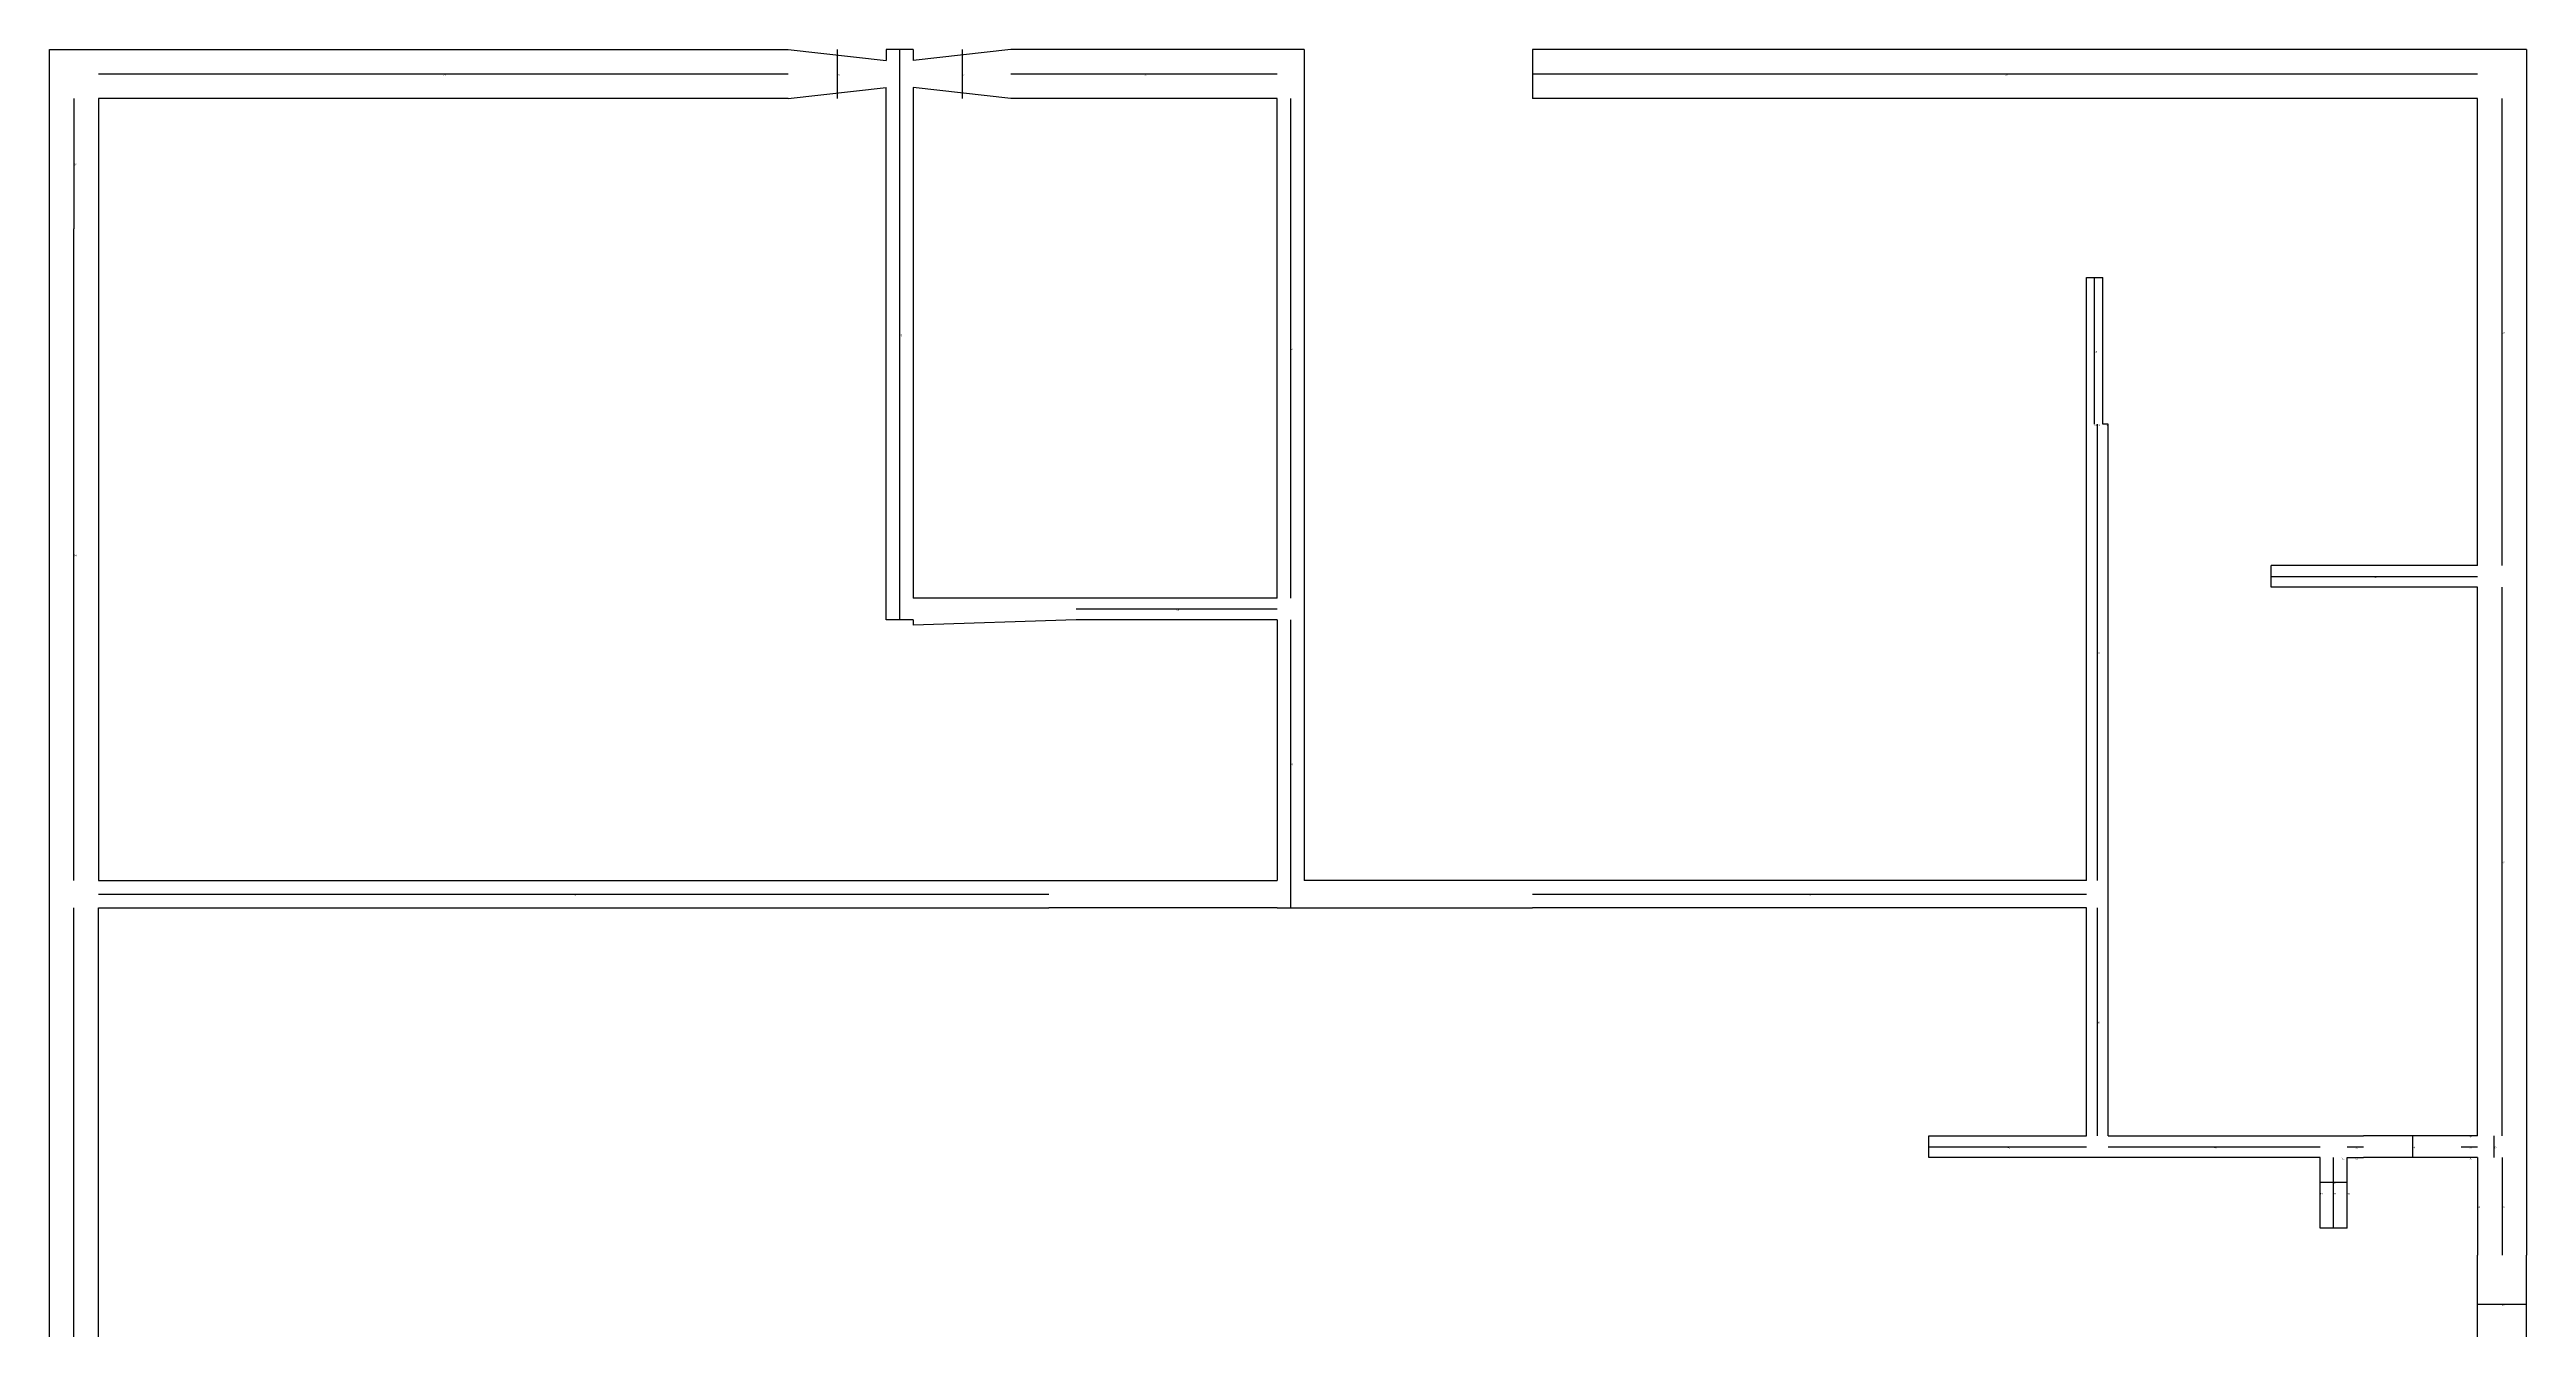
# Model space of a CAD drawing. Header units: metres. Extents: x 328 to 784, y 390 to 981.
# Drawn here: x 328 to 784, y 745.4 to 981 of the extents above; entities that cross this region are included whole.
import ezdxf

# ---------------------------------------------------------------- set-up
doc = ezdxf.new("R2010")
doc.units = ezdxf.units.M

msp = doc.modelspace()

# ---------------------------------------------------------------- linework, layer by layer
at = {"layer": 'centrelines'}
for p, q in [((473, 981), (473, 972)), ((484.5, 981), (484.5, 876)), ((496, 981), (496, 972)), ((337, 976.5), (464, 976.5)), ((505, 976.5), (554, 976.5)), ((601, 976.5), (775, 976.5)), ((332.5, 972), (332.5, 948)), ((556.5, 880), (556.5, 972)), ((779.5, 886), (779.5, 972)), ((332.5, 828), (332.5, 948)), ((704.5, 912), (704.5, 939)), ((704.5, 912), (704.5, 912)), ((705, 828), (705, 912)), ((705, 912), (705, 912)), ((706.5, 912), (706.5, 912)), ((737, 884), (775, 884)), ((779.5, 781), (779.5, 882)), ((517, 878), (554, 878)), ((556.5, 823), (556.5, 876)), ((337, 825.5), (512, 825.5)), ((601, 825.5), (703, 825.5)), ((332.5, 546), (332.5, 823)), ((705, 781), (705, 823)), ((763, 781), (763, 777)), ((773.5, 781), (773.5, 781)), ((778, 781), (778, 777)), ((674, 779), (703, 779)), ((707, 779), (746, 779)), ((748.5, 764), (748.5, 777)), ((750, 777), (750, 777)), ((751, 779), (754, 779)), ((752.5, 777), (752.5, 777)), ((772, 779), (775, 779)), ((773.5, 777), (773.5, 777)), ((779.5, 777), (779.5, 759)), ((746, 772.5), (751, 772.5)), ((746, 770.5), (746, 770.5)), ((751, 770.5), (751, 770.5)), ((775, 768), (775, 768)), ((775, 750), (784, 750))]:
    msp.add_line(p, q, dxfattribs=at)
at = {"layer": 'wall'}
for p, q in [((328, 537), (328, 981)), ((328, 981), (464, 981)), ((464, 981), (482, 979)), ((487, 981), (482, 981)), ((482, 981), (482, 979)), ((505, 981), (487, 979)), ((487, 981), (487, 979)), ((559, 981), (505, 981)), ((559, 981), (559, 828)), ((784, 981), (601, 981)), ((601, 981), (601, 972)), ((784, 981), (784, 759)), ((464, 972), (337, 972)), ((337, 972), (337, 948)), ((464, 972), (482, 974)), ((482, 876), (482, 974)), ((505, 972), (487, 974)), ((487, 974), (487, 880)), ((554, 972), (505, 972)), ((554, 880), (554, 972)), ((775, 972), (601, 972)), ((775, 886), (775, 972)), ((337, 948), (337, 828)), ((703, 912), (703, 939)), ((703, 939), (706, 939)), ((706, 912), (706, 939)), ((703, 828), (703, 912)), ((707, 912), (706, 912)), ((707, 781), (707, 912)), ((737, 882), (737, 886)), ((775, 886), (737, 886)), ((775, 882), (737, 882)), ((775, 781), (775, 882)), ((487, 876), (482, 876)), ((517, 880), (487, 880)), ((517, 876), (487, 875)), ((487, 876), (487, 875)), ((554, 880), (517, 880)), ((554, 876), (517, 876)), ((554, 876), (554, 828)), ((337, 828), (512, 828)), ((512, 828), (554, 828)), ((601, 828), (559, 828)), ((703, 828), (601, 828)), ((337, 546), (337, 823)), ((337, 823), (512, 823)), ((554, 823), (512, 823)), ((554, 823), (559, 823)), ((559, 823), (601, 823)), ((703, 823), (601, 823)), ((703, 781), (703, 823)), ((674, 777), (674, 781)), ((674, 781), (703, 781)), ((707, 781), (754, 781)), ((772, 781), (754, 781)), ((775, 781), (772, 781)), ((746, 777), (674, 777)), ((746, 764), (746, 777)), ((751, 764), (751, 777)), ((751, 777), (754, 777)), ((772, 777), (754, 777)), ((775, 777), (772, 777)), ((775, 777), (775, 759)), ((751, 764), (746, 764)), ((775, 741), (775, 759)), ((784, 741), (784, 759))]:
    msp.add_line(p, q, dxfattribs=at)

# ---------------------------------------------------------------- texts
at = {"layer": 'centrelines', "char_height": 0.3, "attachment_point": 1}
for s, insert in [('79', (400.5, 976.5)), ('78', (473, 976.5)), ('77', (496, 976.5)), ('76', (529.5, 976.5)), ('75', (688, 976.5)), ('80', (332.5, 960)), ('73', (484.5, 928.5)), ('67', (556.5, 926)), ('68', (779.5, 929)), ('70', (704.5, 925.5)), ('69', (704.5, 912)), ('71', (705, 912)), ('72', (706.5, 912)), ('74', (332.5, 888)), ('65', (756, 884)), ('66', (535.5, 878)), ('62', (705, 870)), ('63', (556.5, 849.5)), ('59', (779.5, 831.5)), ('64', (424.5, 825.5)), ('61', (652, 825.5)), ('49', (705, 802)), ('58', (773.5, 781)), ('45', (688.5, 779)), ('48', (726.5, 779)), ('51', (750, 777)), ('53', (752.5, 779)), ('52', (752.5, 777)), ('54', (763, 779)), ('57', (773.5, 779)), ('55', (773.5, 777)), ('56', (778, 779)), ('47', (748.5, 772.5)), ('44', (746, 770.5)), ('42', (748.5, 770.5)), ('46', (751, 770.5)), ('50', (775, 768)), ('43', (779.5, 768)), ('41', (779.5, 750))]:
    msp.add_mtext(s, dxfattribs=dict(at, insert=insert))

doc.saveas('drawing.dxf')
